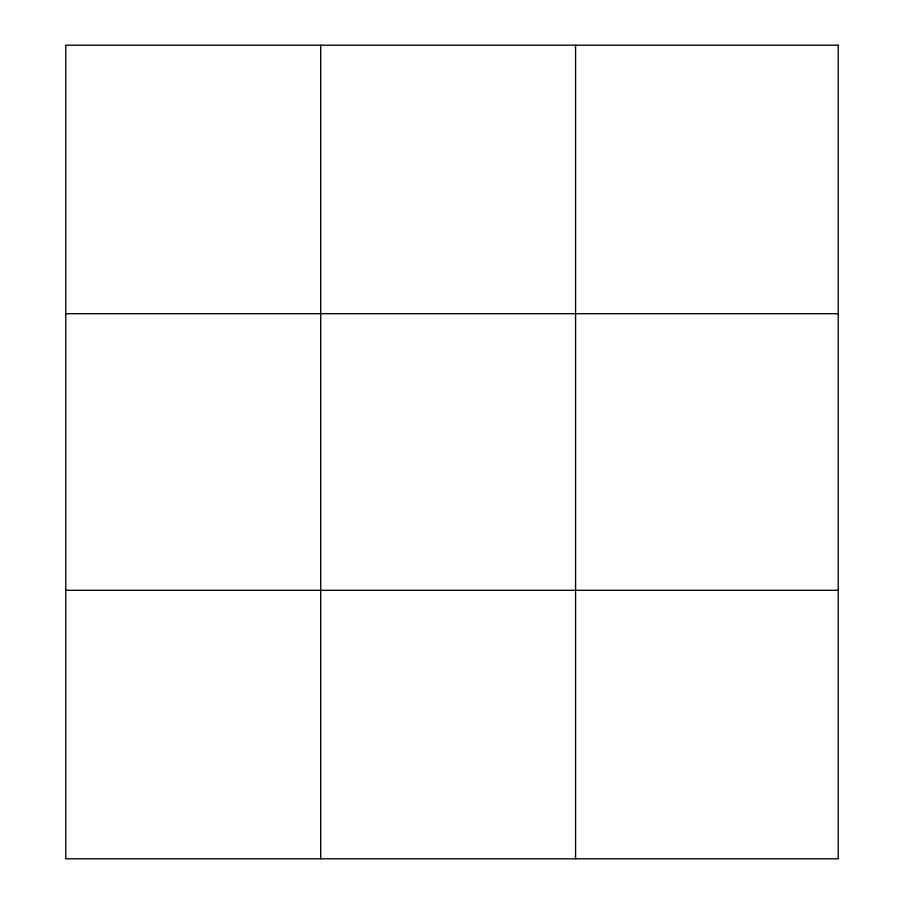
<?xml version="1.0" encoding="UTF-8"?>
<svg xmlns="http://www.w3.org/2000/svg" width="904" height="904" viewBox="0 0 904 904"><rect width="100%" height="100%" fill="white"/><g stroke="black" fill="none" stroke-linecap="round" stroke-linejoin="round"><path stroke-width="1.36" d="M320.683 45.2L320.683 858.8M575.588 45.2L575.588 858.8M65.789 313.688L838.211 313.688M65.789 590.312L838.211 590.312M838.211 45.2L838.211 858.8L65.789 858.8L65.789 45.2L838.211 45.2"/></g></svg>
